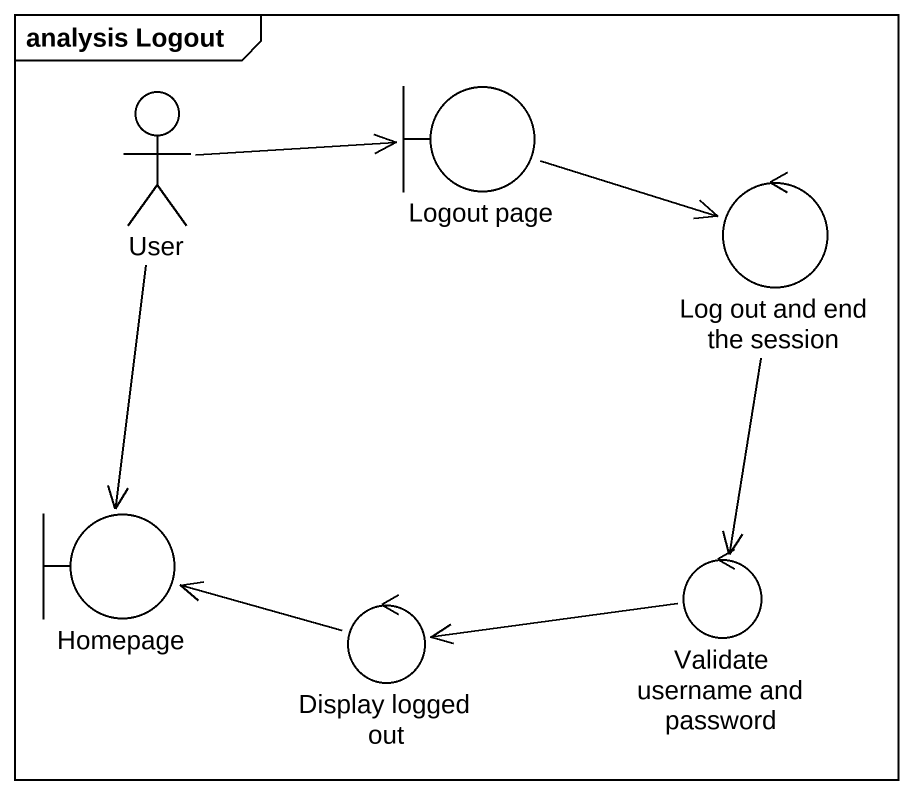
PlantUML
@startuml
mainframe analysis Logout
actor User
boundary "Logout page" as Logout_page
control "Log out and end the session" as Log_out_and_end_the_session
boundary Homepage
control "Display logged out" as Display_logged_out
control "Validate username and password" as Validate_username_and
User -right-> Logout_page
User --> Homepage
Logout_page -right-> Log_out_and_end_the_session
Log_out_and_end_the_session --> Validate_username_and
Display_logged_out -left-> Homepage
Validate_username_and -left-> Display_logged_out
@enduml
